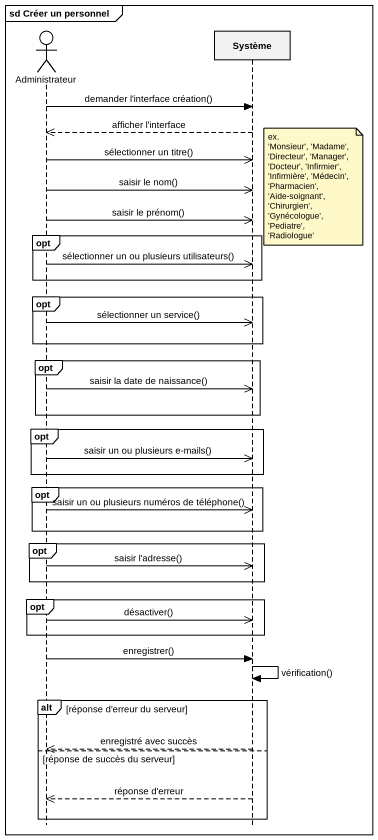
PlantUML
@startuml
mainframe sd Créer un personnel
hide footbox
actor Administrateur
participant Système

Administrateur -> Système : demander l'interface création()
Système -->> Administrateur : afficher l'interface
Administrateur ->> Système : sélectionner un titre()
note right of Système
  ex.
  ~'Monsieur', 'Madame', 'Directeur', 'Manager', 'Docteur', 'Infirmier', 'Infirmière', 'Médecin', 'Pharmacien', 'Aide-soignant', 'Chirurgien', 'Gynécologue', 'Pediatre', 'Radiologue'
end note
Administrateur ->> Système : saisir le nom()
Administrateur ->> Système : saisir le prénom()
opt
  Administrateur ->> Système : sélectionner un ou plusieurs utilisateurs()
end
opt
  Administrateur ->> Système : sélectionner un service()
end
opt
  Administrateur ->> Système : saisir la date de naissance()
end
opt
  Administrateur ->> Système : saisir un ou plusieurs e-mails()
end
opt
  Administrateur ->> Système : saisir un ou plusieurs numéros de téléphone()
end
opt
  Administrateur ->> Système : saisir l'adresse()
end
opt
  Administrateur ->> Système : désactiver()
end
Administrateur -> Système : enregistrer()
Système -> Système : vérification()
alt réponse d'erreur du serveur
  Système -->> Administrateur : enregistré avec succès
else réponse de succès du serveur
  Système -->> Administrateur : réponse d'erreur
end
@enduml
